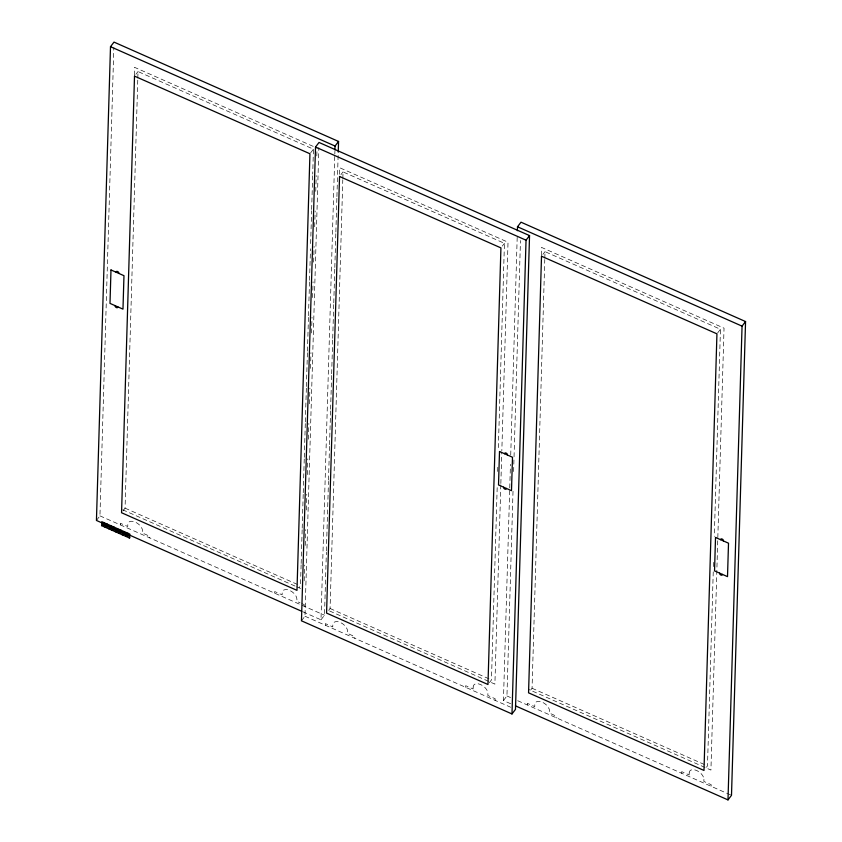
<?xml version="1.0" encoding="UTF-8"?>
<svg xmlns="http://www.w3.org/2000/svg" width="842" height="842" viewBox="0 0 842 842"><rect width="100%" height="100%" fill="white"/><g stroke="black" fill="none" stroke-linecap="round" stroke-linejoin="round"><path stroke-width="0.63" stroke-dasharray="4.21 3.16" d="M96.441 520.451L99.945 515.862L113.849 47.352M120.29 524.871L120.343 523.25L127.742 526.524L127.805 524.461A8.494 4.905 37.4 0 1 135.309 522.103A8.494 4.905 37.4 0 1 142.54 530.944L142.477 533.039L149.813 536.291L149.76 537.912M134.352 75.212L134.583 67.339L313.435 146.476M122.953 510.905L125.058 508.158L137.783 79.411M137.814 78.106L138.014 71.549L313.445 149.171L312.708 174.084M274.671 593.178L274.724 591.558L282.123 594.831L282.186 592.779A8.494 4.905 37.4 0 1 289.68 590.41A8.494 4.905 37.4 0 1 296.921 599.251L296.858 601.356L300.005 602.746M301.11 564.803L300.489 585.779L299.089 587.611M301.152 563.487L302.162 529.397M302.194 528.092L303.215 494.001M303.246 492.686L304.257 458.595M304.299 457.29L305.309 423.2M305.351 421.884L306.362 387.794M306.404 386.489L307.414 352.398M307.456 351.082L308.467 316.992M308.498 315.687L309.509 281.596M309.551 280.281L310.488 248.822M310.645 243.57L311.614 210.795M311.656 209.479L312.666 175.399M304.183 580.812L304.657 565.066M305.236 545.406L305.709 529.66M306.288 509.999L306.762 494.265M307.341 474.593L307.804 458.858M308.393 439.187L308.856 423.452M309.446 403.781L309.909 388.046M310.498 368.375L310.961 352.64M311.54 332.969L312.014 317.234M312.592 297.563L313.066 281.828M313.645 262.157L314.108 246.422M314.697 226.751L315.161 211.016M315.75 191.345L316.213 175.61M316.803 155.938L317.034 148.066M304.141 606.219L304.194 604.598L301.047 603.209M301.457 620.807L304.962 616.218L318.865 147.708M302.983 611.839L320.991 619.807L334.779 155.233M334.821 153.918L334.905 151.297M320.991 619.807L324.496 615.228L326.37 552.236M326.401 550.921L328.464 481.361M328.506 480.056L329.517 445.934M329.559 444.618L330.569 410.496M330.611 409.18L331.622 375.058M331.664 373.753L332.674 339.631M332.716 338.316L333.727 304.194M333.769 302.878L334.779 268.756M334.821 267.451L335.832 233.329M335.863 232.013L336.884 197.891M336.916 196.575L338.242 151.96M325.307 625.227L325.359 623.606L332.758 626.88L332.822 624.817A8.494 4.905 37.4 0 1 340.326 622.448A8.494 4.905 37.4 0 1 347.567 631.289L347.493 633.394L354.829 636.647L354.787 638.268M339.41 174.252L339.6 167.695L508.021 242.212L501.832 450.712M328.675 610.345L330.075 608.503L342.799 179.767M342.841 178.451L343.031 171.905L504.432 243.317L498.275 450.47M465.658 687.325L465.7 685.704L473.109 688.977L473.162 686.914M489.37 682.673L491.465 679.926L497.233 485.876M497.654 471.457L497.854 464.9M500.811 484.813L494.896 684.125L326.486 609.608M500.853 483.497L501.79 452.028M495.128 700.365L495.18 698.744L487.844 695.492L487.907 693.387A8.494 4.905 37.4 0 0 480.666 684.557A8.494 4.905 37.4 0 0 473.162 686.914M510.652 703.733L503.442 700.544L509.715 489.244M509.757 487.939L510.452 464.31M510.726 455.122L517.272 234.644M503.442 700.544L506.947 695.955L513.02 491.223M513.599 471.541L520.461 240.559M527.292 704.964L527.345 703.333L534.744 706.617L534.807 704.554A8.494 4.905 37.4 0 1 542.301 702.186A8.494 4.905 37.4 0 1 549.542 711.027L549.479 713.132L556.815 716.384L556.762 718.005M541.353 255.294L541.585 247.432L724.036 328.159L710.922 770.072L528.471 689.345M530.66 690.082L532.06 688.24L544.785 259.504M544.816 258.189L545.016 251.632L720.447 329.264L714.3 536.417M681.673 773.272L681.725 771.651L689.124 774.924L689.188 772.861M703.923 779.334L703.859 781.439L711.195 784.691L711.143 786.312M713.248 571.823L707.49 765.873L705.386 768.62M713.406 566.582L713.595 560.025M135.909 74.296L138.014 71.549M310.645 152.834L313.445 149.171M340.936 174.652L343.031 171.905M502.327 246.064L504.432 243.317M542.911 254.389L545.016 251.632M717.647 332.927L720.447 329.264M125.058 508.158L298.079 584.716M532.06 688.24L705.08 764.81M122.669 509.789L295.51 586.264M296.71 586.8L301.52 588.926M330.075 608.503L491.465 679.926M99.945 515.862L324.496 615.228M506.947 695.955L510.547 697.555M517.746 700.733L731.498 795.311M304.962 616.218L510.662 707.238M689.177 772.861A8.494 4.905 37.4 0 1 696.681 770.504A8.494 4.905 37.4 0 1 703.923 779.334"/><path stroke-width="1.26" d="M338.242 151.96L338.558 141.456L114.007 42.1L110.502 46.689L96.441 520.451L119.259 530.544M101.671 525.671L101.714 524.092L129.721 536.491L129.668 538.07L101.671 525.671L103.934 525.082M101.735 523.282L101.787 521.693L129.784 534.081L129.742 535.67L101.735 523.282L103.945 522.65M115.08 305.646C114.586 307.088 117.891 308.877 117.891 306.888M116.07 272.198C116.07 270.208 119.375 272.008 118.88 273.44M315.518 147.034L301.457 620.807L511.978 713.953L515.483 709.374L529.544 235.602L319.023 142.456L315.518 147.034L526.039 240.191L511.978 713.953M334.937 149.981L335.053 146.045L338.558 141.456M503.6 487.192C503.106 488.634 506.41 490.423 506.41 488.434M504.59 453.754C504.59 451.765 507.894 453.554 507.4 454.996M517.388 230.708L517.504 226.772L521.009 222.193L745.559 321.549L731.498 795.311L727.993 799.9L515.451 705.849M719.615 573.139C719.131 574.581 722.425 576.37 722.425 574.381M720.615 539.701C720.605 537.712 723.909 539.501 723.415 540.943M727.993 799.9L742.055 326.138L745.559 321.549M526.039 240.191L529.544 235.602M105.103 524.766L107.376 524.166M105.092 527.197L107.366 526.597M108.534 526.292L110.807 525.692M108.523 528.713L110.797 528.113M111.965 527.808L114.238 527.208M111.954 530.228L114.217 529.629M115.396 529.323L117.669 528.723M115.386 531.744L117.648 531.155M118.827 530.839L121.101 530.239M118.817 533.26L121.08 532.67M122.258 532.355L124.532 531.755M122.248 534.786L124.511 534.186M125.679 533.881L127.963 533.281M125.679 536.301L127.942 535.701M129.11 535.396L129.752 535.228M129.11 537.817L129.679 537.67M110.502 46.689L335.053 146.045M517.504 226.772L742.055 326.138M121.658 531.607L301.783 611.313M110.986 269.956L109.997 303.394L122.974 309.14L123.974 275.692L110.986 269.956M134.51 76.127L121.553 512.736L296.984 590.368L309.94 153.76L134.51 76.127M339.537 176.483L326.57 613.092L487.971 684.504L500.927 247.895L339.537 176.483M499.506 451.501L498.517 484.939L511.494 490.686L512.494 457.248L499.506 451.501M541.511 256.221L528.555 692.829L703.986 770.451L716.942 333.842L541.511 256.221M715.521 537.449L714.532 570.887L727.509 576.633L728.509 543.195L715.521 537.449"/></g></svg>
